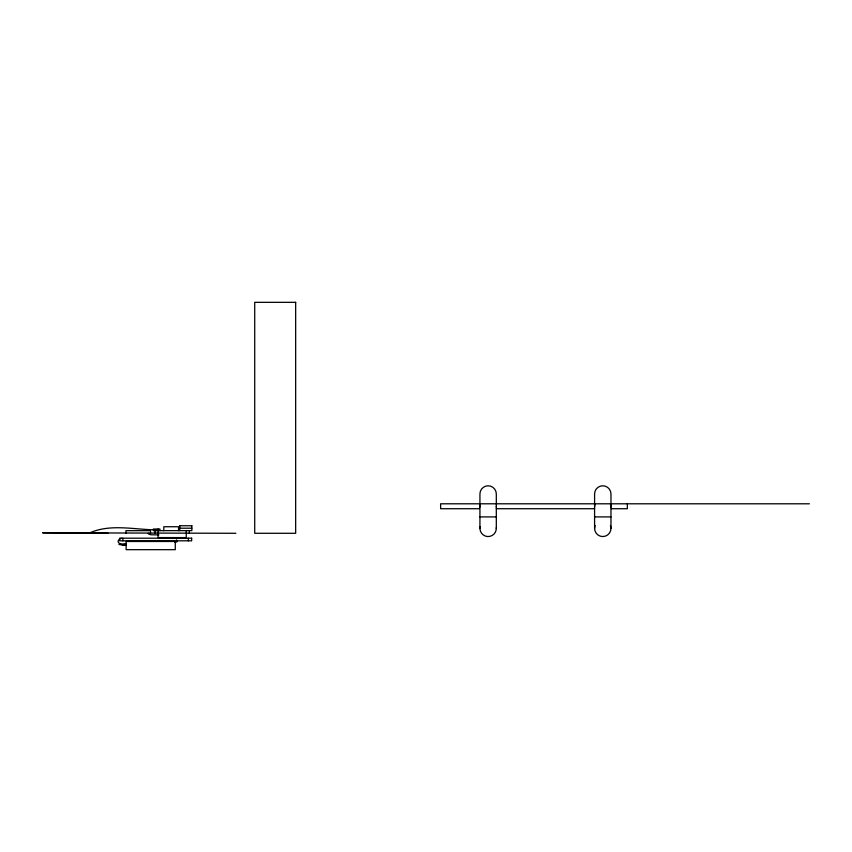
<?xml version="1.0" encoding="UTF-8"?>
<svg xmlns="http://www.w3.org/2000/svg" width="852" height="852" viewBox="0 0 852 852"><rect width="100%" height="100%" fill="white"/><g stroke="black" fill="none" stroke-linecap="round" stroke-linejoin="round"><path stroke-width="1.28" d="M121.218 538.198C113.721 541.957 121.453 545.429 126.139 545.173M89.897 532.809C110.675 523.629 134.275 529.688 156.214 529.848M174.852 542.33L177.067 541.829L176.854 540.679M126.33 543.555L118.929 544.471L126.139 545.472M479.112 503.798L440.622 503.798L440.622 508.719L479.112 508.719M479.932 503.798L610.969 503.798M611.31 503.798L809.4 503.798M496.311 508.719L594.589 508.719M611.31 508.719L627.349 508.719L627.349 503.798M479.932 516.908L496.311 516.908M594.589 516.908L610.969 516.908M179.783 525.748L191.849 525.748M179.783 528.208L191.849 528.208M235.887 533.288L42.6 532.798L108.119 533.288M158.951 534.886L150.857 534.779L148.525 533.97A1.15 1.065 -33.1 0 1 148.312 533.48L148.301 533.288M176.566 539.135L176.481 537.953M610.969 528.368L610.969 493.979A8.19 8.19 0 0 0 602.779 485.789A8.19 8.19 0 0 0 594.589 493.979L594.589 528.368M496.311 528.368L496.311 493.979A8.19 8.19 0 0 0 488.121 485.789A8.19 8.19 0 0 0 479.932 493.979L479.932 528.368M191.849 525.78L191.849 530.636L153.403 530.668L153.403 529.028L159.942 529.028L159.835 530.668M189.357 530.668L189.357 533.288M188.377 538.198L188.377 540.818M186.268 530.668L186.268 537.591L158.11 537.591L158.089 529.028M179.783 525.78L179.783 530.636M178.547 530.668L178.547 526.738L163.808 526.738L163.808 530.668M155.032 530.668L155.032 533.288M150.506 533.288L150.506 530.668L125.936 530.668L125.936 533.288M122.858 538.198L122.858 540.818M610.458 525.514A8.19 8.19 0 0 1 602.779 536.558A8.19 8.19 0 0 1 595.111 525.514M496.29 527.793A8.19 8.19 0 0 1 487.546 536.536A8.19 8.19 0 0 1 480.123 526.632M479.932 507.078A8.19 8.19 0 0 1 480.134 505.3M496.29 506.482A8.19 8.19 0 0 1 496.311 507.078M594.589 507.078A8.19 8.19 0 0 1 595.133 504.15M610.437 504.15A8.19 8.19 0 0 1 610.969 507.078M295.665 302.332L254.716 302.332L254.716 533.288L295.665 533.288L295.665 302.332M191.647 538.198L119.599 538.198L119.589 540.818L191.647 540.818L191.657 538.198M175.278 541.478L126.139 541.478L126.139 549.668L175.278 549.668L175.278 541.478"/></g></svg>
